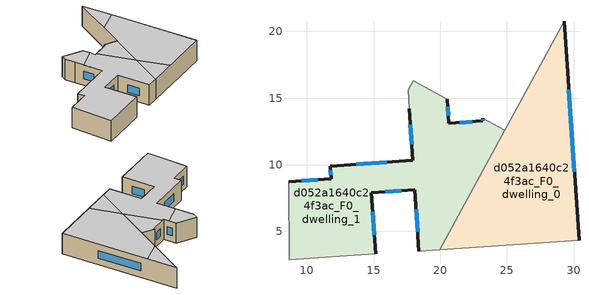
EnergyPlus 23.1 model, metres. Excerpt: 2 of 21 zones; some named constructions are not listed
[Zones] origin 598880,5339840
d052a1640c24f3ac_F0_dwelling_0
 floor ground (EU_floor_Construction): 29.3,20.77 30.41,4.33 19.96,3.63 z0
 wall outside (EU_wall_Construction): 30.41,4.33 29.3,20.77 z0:3
 wall adiabatic (EU_wall_Construction): 19.96,3.63 30.41,4.33 z0:3
 wall to d052a1640c24f3ac_F0_dwelling_1 (EU_wall_Construction): 24.84,12.58 19.96,3.63 z0:3
 wall to d052a1640c24f3ac_F0_dwelling_2 (EU_wall_Construction): 29.3,20.77 24.84,12.58 z0:3
 window (EU_Window_Construction): 30.06,9.48 29.65,15.62 z0.94:2.06
 ceiling to d052a1640c24f3ac_F1_dwelling_1 (EU_floor_Construction): 30.41,4.33 29.58,16.56 26.5,15.63 22.39,8.08 23.66,3.88 z3
 ceiling to d052a1640c24f3ac_F1_dwelling_2 (EU_floor_Construction): 29.58,16.56 29.3,20.76 26.5,15.63 z3
 ceiling to d052a1640c24f3ac_F1_dwelling_0 (EU_floor_Construction): 23.66,3.88 22.39,8.08 19.96,3.63 z3
d052a1640c24f3ac_F0_dwelling_1
 floor ground (EU_floor_Construction): 23.19,13.47 24.84,12.58 19.96,3.63 18.39,3.53 18.08,8.12 14.84,7.9 15.15,3.31 8.68,2.88 8.61,8.74 11.81,8.95 11.74,9.91 17.93,10.34 17.68,14.2 17.59,15.63 17.96,16.32 20.53,14.93 20.65,13.11 23.2,13.29 z0
 wall outside (EU_wall_Construction): 17.68,14.2 17.93,10.34 11.74,9.91 11.81,8.95 8.61,8.74 / 23.19,13.47 23.2,13.29 20.65,13.11 20.53,14.93 / 15.15,3.31 14.84,7.9 18.08,8.12 18.39,3.53 z0:3
 wall adiabatic (EU_wall_Construction): 8.61,8.74 8.68,2.88 15.15,3.31 / 18.39,3.53 19.96,3.63 z0:3
 wall to d052a1640c24f3ac_F0_dwelling_2 (EU_wall_Construction): 20.53,14.93 17.96,16.32 / 24.84,12.58 23.19,13.47 z0:3
 wall to d052a1640c24f3ac_F0_dwelling_3 (EU_wall_Construction): 17.96,16.32 17.59,15.63 17.68,14.21 z0:3
 window (EU_Window_Construction): 10.81,8.88 9.62,8.8 / 11.76,9.61 11.79,9.25 / 15.99,10.2 13.68,10.04 / 17.76,12.99 17.85,11.55 / 20.61,13.68 20.56,14.36 / 22.4,13.23 21.45,13.17 / 23.19,13.42 23.2,13.35 / 18.18,6.68 18.3,4.97 / 15.86,7.97 17.07,8.05 / 15.05,4.75 14.94,6.46 z0.94:2.06
 ceiling to d052a1640c24f3ac_F1_dwelling_0 (EU_floor_Construction): 19.96,3.63 22.39,8.08 20.85,13.13 20.65,13.11 20.6,13.83 17.76,12.97 17.93,10.34 11.74,9.91 11.81,8.95 8.61,8.74 8.68,2.88 15.15,3.31 14.84,7.9 18.08,8.12 18.39,3.53 z3
 ceiling to d052a1640c24f3ac_F1_dwelling_1 (EU_floor_Construction): 22.39,8.08 24.84,12.58 23.19,13.47 23.2,13.29 20.85,13.13 z3
 ceiling to d052a1640c24f3ac_F1_dwelling_2 (EU_floor_Construction): 20.6,13.83 20.53,14.93 17.96,16.32 17.59,15.63 17.68,14.21 17.76,12.97 z3
[HVACTEMPLATE:THERMOSTAT] Constant Heating Setpoint=20; Constant Cooling Setpoint=50
EU_HeatOnly_d052a1640c24f3ac_F0_dwelling_0; EU_HeatOnly_d052a1640c24f3ac_F0_dwelling_1; EU_HeatOnly_d052a1640c24f3ac_F0_dwelling_2; EU_HeatOnly_d052a1640c24f3ac_F0_dwelling_3; EU_HeatOnly_d052a1640c24f3ac_F0_dwelling_4; EU_HeatOnly_d052a1640c24f3ac_F1_dwelling_0; EU_HeatOnly_d052a1640c24f3ac_F1_dwelling_1; EU_HeatOnly_d052a1640c24f3ac_F1_dwelling_2; EU_HeatOnly_d052a1640c24f3ac_F1_dwelling_3; EU_HeatOnly_d052a1640c24f3ac_F2_dwelling_0; EU_HeatOnly_d052a1640c24f3ac_F2_dwelling_1; EU_HeatOnly_d052a1640c24f3ac_F2_dwelling_2; EU_HeatOnly_d052a1640c24f3ac_F2_dwelling_3; EU_HeatOnly_d052a1640c24f3ac_F3_dwelling_0; EU_HeatOnly_d052a1640c24f3ac_F3_dwelling_1; EU_HeatOnly_d052a1640c24f3ac_F3_dwelling_2; EU_HeatOnly_d052a1640c24f3ac_F3_dwelling_3; EU_HeatOnly_d052a1640c24f3ac_F4_dwelling_0; EU_HeatOnly_d052a1640c24f3ac_F4_dwelling_1; EU_HeatOnly_d052a1640c24f3ac_F4_dwelling_2; EU_HeatOnly_d052a1640c24f3ac_F4_dwelling_3
[SCHEDULE:CONSTANT]
Name | Hourly Value
EU_AlwaysOn | 1
EU_CoolingOff | 0
[SCHEDULE:FILE] Column Number=1; Rows to Skip at Top=0; Number of Hours of Data=8760; Column Separator=Comma; Interpolate to Timestep=No; Minutes per Item=60; Adjust Schedule for Daylight Savings=Yes
Name | File
EU_Step8_GainSchedule_d052a1640c24f3ac_F3_dwelling_0_f000 | ../../schedules/d052a1640c24f3ac/d052a1640c24f3ac_F3_dwelling_0_f000_gain.csv
EU_Step8_GainSchedule_d052a1640c24f3ac_F3_dwelling_1_f000 | ../../schedules/d052a1640c24f3ac/d052a1640c24f3ac_F3_dwelling_1_f000_gain.csv
EU_Step8_GainSchedule_d052a1640c24f3ac_F3_dwelling_2_f000 | ../../schedules/d052a1640c24f3ac/d052a1640c24f3ac_F3_dwelling_2_f000_gain.csv
EU_Step8_GainSchedule_d052a1640c24f3ac_F3_dwelling_3_f000 | ../../schedules/d052a1640c24f3ac/d052a1640c24f3ac_F3_dwelling_3_f000_gain.csv
EU_Step8_GainSchedule_d052a1640c24f3ac_F4_dwelling_0_f000 | ../../schedules/d052a1640c24f3ac/d052a1640c24f3ac_F4_dwelling_0_f000_gain.csv
EU_Step8_GainSchedule_d052a1640c24f3ac_F4_dwelling_1_f000 | ../../schedules/d052a1640c24f3ac/d052a1640c24f3ac_F4_dwelling_1_f000_gain.csv
EU_Step8_GainSchedule_d052a1640c24f3ac_F4_dwelling_2_f000 | ../../schedules/d052a1640c24f3ac/d052a1640c24f3ac_F4_dwelling_2_f000_gain.csv
EU_Step8_GainSchedule_d052a1640c24f3ac_F4_dwelling_3_f000 | ../../schedules/d052a1640c24f3ac/d052a1640c24f3ac_F4_dwelling_3_f000_gain.csv
